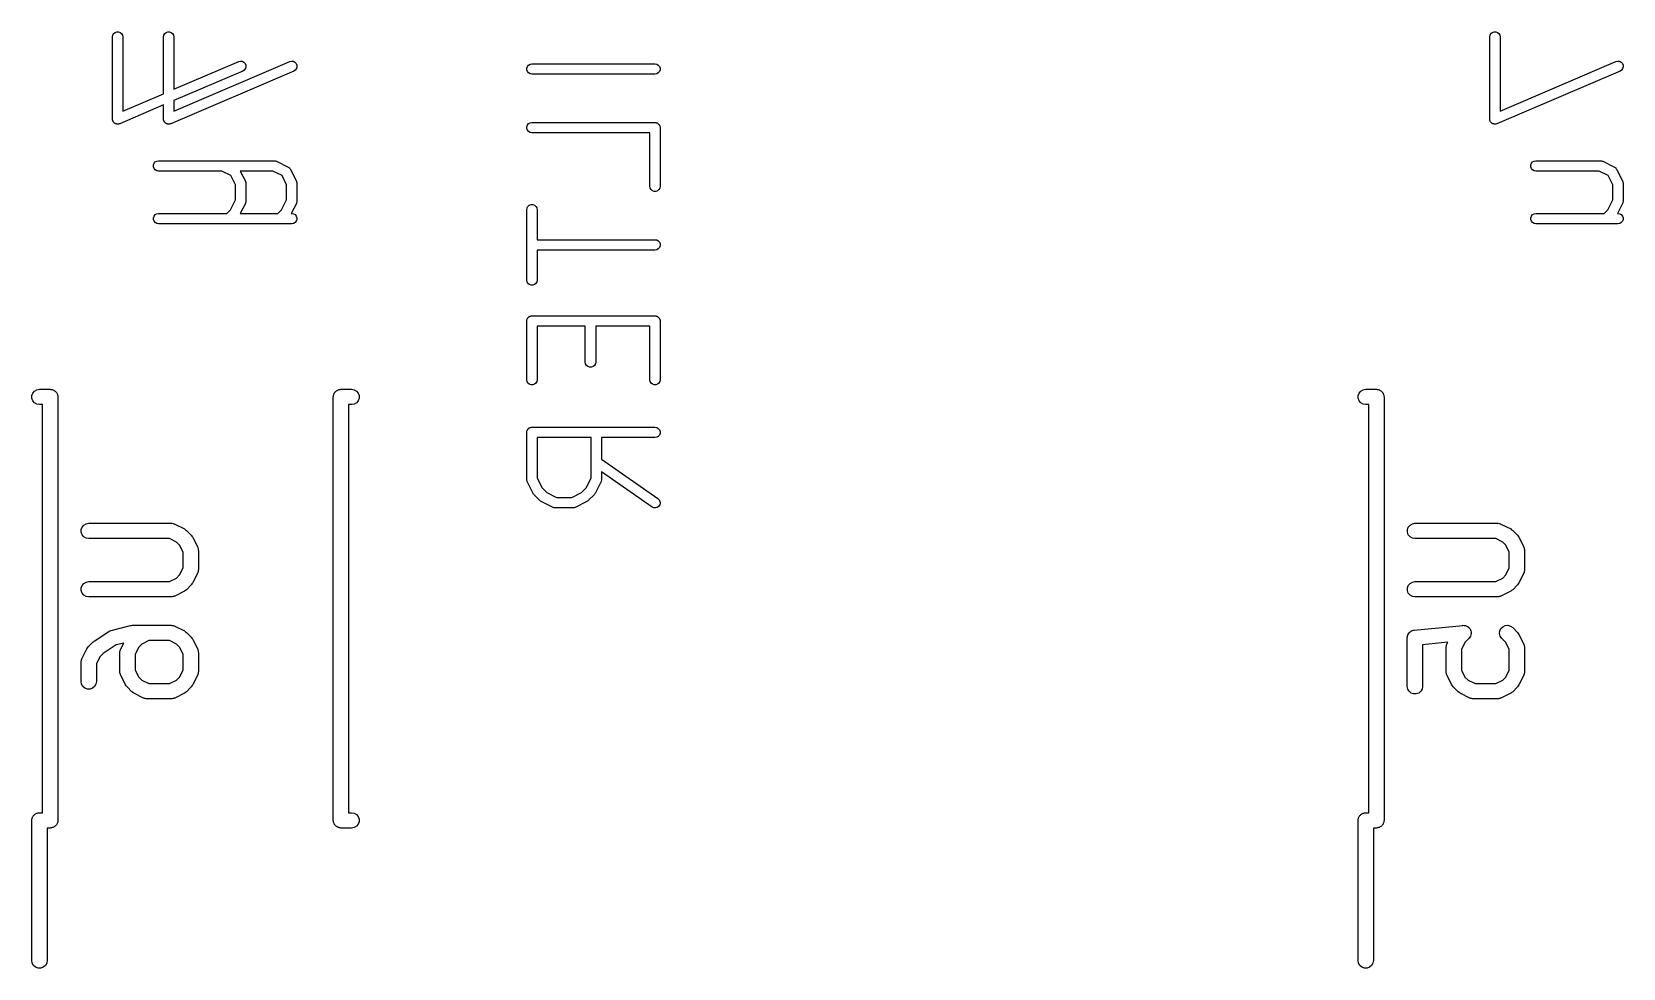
# Model space of a CAD drawing. Extents: x 1.5 to 72.3, y -91 to -17.2.
# Drawn here: x 55.4 to 70.99, y -57.52 to -48.35 of the extents above; entities that cross this region are included whole.
import ezdxf

# ---------------------------------------------------------------- set-up
doc = ezdxf.new("R2010")
doc.units = 0
doc.header["$MEASUREMENT"] = 0
doc.layers.add('BLACK', color=7, linetype='CONTINUOUS')

msp = doc.modelspace()

# ---------------------------------------------------------------- linework, layer by layer
at = {"layer": 'Black'}
for p, q in [((56.1971, -48.3633), (56.2106, -48.3519)), ((56.2106, -48.3519), (56.2272, -48.3459)), ((56.2272, -48.3459), (56.2449, -48.3459)), ((56.2449, -48.3459), (56.2614, -48.3519)), ((56.2614, -48.3519), (56.275, -48.3633)), ((56.6971, -48.3633), (56.7106, -48.3519)), ((56.7106, -48.3519), (56.7272, -48.3459)), ((56.7272, -48.3459), (56.7449, -48.3459)), ((56.7449, -48.3459), (56.7614, -48.3519)), ((56.7614, -48.3519), (56.775, -48.3633)), ((69.6971, -48.3633), (69.7106, -48.3519)), ((69.7106, -48.3519), (69.7272, -48.3459)), ((69.7272, -48.3459), (69.7449, -48.3459)), ((69.7449, -48.3459), (69.7614, -48.3519)), ((69.7614, -48.3519), (69.775, -48.3633)), ((56.1852, -48.3959), (56.1883, -48.3786)), ((56.1852, -49.2003), (56.1852, -48.3959)), ((56.1883, -48.3786), (56.1971, -48.3633)), ((56.275, -48.3633), (56.2838, -48.3786)), ((56.2838, -48.3786), (56.2868, -48.3959)), ((56.2868, -48.3959), (56.2868, -49.1232)), ((56.6852, -48.3959), (56.6883, -48.3786)), ((56.6852, -48.9525), (56.6852, -48.3959)), ((56.6883, -48.3786), (56.6971, -48.3633)), ((56.775, -48.3633), (56.7838, -48.3786)), ((56.7838, -48.3786), (56.7868, -48.3959)), ((56.7868, -48.3959), (56.7868, -48.9089)), ((69.6852, -48.3959), (69.6883, -48.3786)), ((69.6852, -49.2003), (69.6852, -48.3959)), ((69.6883, -48.3786), (69.6971, -48.3633)), ((69.775, -48.3633), (69.7838, -48.3786)), ((69.7838, -48.3786), (69.7868, -48.3959)), ((69.7868, -48.3959), (69.7868, -49.1232)), ((56.7868, -48.9089), (57.4225, -48.6365)), ((56.7868, -49.1232), (57.9225, -48.6365)), ((57.4225, -48.6365), (57.4397, -48.6325)), ((57.4397, -48.6325), (57.4572, -48.6346)), ((57.4572, -48.6346), (57.473, -48.6425)), ((57.473, -48.6425), (57.4851, -48.6554)), ((57.4851, -48.6554), (57.492, -48.6716)), ((57.9225, -48.6365), (57.9397, -48.6325)), ((57.9397, -48.6325), (57.9572, -48.6346)), ((57.9572, -48.6346), (57.973, -48.6425)), ((57.973, -48.6425), (57.9851, -48.6554)), ((57.9851, -48.6554), (57.992, -48.6716)), ((60.2641, -48.6716), (60.2793, -48.6628)), ((60.2793, -48.6628), (60.2967, -48.6597)), ((60.2967, -48.6597), (61.5032, -48.6597)), ((61.5032, -48.6597), (61.5206, -48.6628)), ((61.5206, -48.6628), (61.5359, -48.6716)), ((69.7868, -49.1232), (70.9225, -48.6365)), ((70.9225, -48.6365), (70.9397, -48.6325)), ((70.9397, -48.6325), (70.9572, -48.6346)), ((70.9572, -48.6346), (70.973, -48.6425)), ((70.973, -48.6425), (70.9851, -48.6554)), ((70.9851, -48.6554), (70.992, -48.6716)), ((57.9626, -48.7299), (56.7561, -49.247)), ((57.4626, -48.7299), (56.7868, -49.0195)), ((57.4773, -48.7202), (57.4626, -48.7299)), ((57.4879, -48.7061), (57.4773, -48.7202)), ((57.493, -48.6892), (57.4879, -48.7061)), ((57.492, -48.6716), (57.493, -48.6892)), ((57.9773, -48.7202), (57.9626, -48.7299)), ((57.9879, -48.7061), (57.9773, -48.7202)), ((57.993, -48.6892), (57.9879, -48.7061)), ((57.992, -48.6716), (57.993, -48.6892)), ((60.2467, -48.7017), (60.2527, -48.6851)), ((60.2467, -48.7193), (60.2467, -48.7017)), ((60.2527, -48.7359), (60.2467, -48.7193)), ((60.2527, -48.6851), (60.2641, -48.6716)), ((60.2641, -48.7494), (60.2527, -48.7359)), ((60.2793, -48.7582), (60.2641, -48.7494)), ((60.2967, -48.7613), (60.2793, -48.7582)), ((61.5032, -48.7613), (60.2967, -48.7613)), ((61.5206, -48.7582), (61.5032, -48.7613)), ((61.5359, -48.7494), (61.5206, -48.7582)), ((61.5359, -48.6716), (61.5472, -48.6851)), ((61.5472, -48.7359), (61.5359, -48.7494)), ((61.5472, -48.6851), (61.5532, -48.7017)), ((61.5532, -48.7193), (61.5472, -48.7359)), ((61.5532, -48.7017), (61.5532, -48.7193)), ((70.9626, -48.7299), (69.7561, -49.247)), ((70.9773, -48.7202), (70.9626, -48.7299)), ((70.9879, -48.7061), (70.9773, -48.7202)), ((70.993, -48.6892), (70.9879, -48.7061)), ((70.992, -48.6716), (70.993, -48.6892)), ((56.2868, -49.1232), (56.6852, -48.9525)), ((56.6852, -49.063), (56.2561, -49.247)), ((56.6852, -49.2003), (56.6852, -49.063)), ((56.7868, -49.0195), (56.7868, -49.1232)), ((56.1863, -49.206), (56.1852, -49.2003)), ((56.1866, -49.2119), (56.1863, -49.206)), ((56.1878, -49.2146), (56.1866, -49.2119)), ((56.1883, -49.2176), (56.1878, -49.2146)), ((56.1912, -49.2227), (56.1883, -49.2176)), ((56.1935, -49.2281), (56.1912, -49.2227)), ((56.1956, -49.2303), (56.1935, -49.2281)), ((56.1971, -49.2329), (56.1956, -49.2303)), ((56.2016, -49.2367), (56.1971, -49.2329)), ((56.2056, -49.2409), (56.2016, -49.2367)), ((56.2083, -49.2423), (56.2056, -49.2409)), ((56.2106, -49.2443), (56.2083, -49.2423)), ((56.2161, -49.2463), (56.2106, -49.2443)), ((56.2214, -49.2489), (56.2161, -49.2463)), ((56.2244, -49.2493), (56.2214, -49.2489)), ((56.2272, -49.2503), (56.2244, -49.2493)), ((56.2331, -49.2503), (56.2272, -49.2503)), ((56.2389, -49.251), (56.2331, -49.2503)), ((56.2418, -49.2503), (56.2389, -49.251)), ((56.2449, -49.2503), (56.2418, -49.2503)), ((56.2504, -49.2483), (56.2449, -49.2503)), ((56.2561, -49.247), (56.2504, -49.2483)), ((56.6863, -49.206), (56.6852, -49.2003)), ((56.6866, -49.2119), (56.6863, -49.206)), ((56.6878, -49.2146), (56.6866, -49.2119)), ((56.6883, -49.2176), (56.6878, -49.2146)), ((56.6912, -49.2227), (56.6883, -49.2176)), ((56.6935, -49.2281), (56.6912, -49.2227)), ((56.6956, -49.2303), (56.6935, -49.2281)), ((56.6971, -49.2329), (56.6956, -49.2303)), ((56.7016, -49.2367), (56.6971, -49.2329)), ((56.7056, -49.2409), (56.7016, -49.2367)), ((56.7083, -49.2423), (56.7056, -49.2409)), ((56.7106, -49.2443), (56.7083, -49.2423)), ((56.7161, -49.2463), (56.7106, -49.2443)), ((56.7214, -49.2489), (56.7161, -49.2463)), ((56.7244, -49.2493), (56.7214, -49.2489)), ((56.7272, -49.2503), (56.7244, -49.2493)), ((56.7331, -49.2503), (56.7272, -49.2503)), ((56.7389, -49.251), (56.7331, -49.2503)), ((56.7418, -49.2503), (56.7389, -49.251)), ((56.7449, -49.2503), (56.7418, -49.2503)), ((56.7504, -49.2483), (56.7449, -49.2503)), ((56.7561, -49.247), (56.7504, -49.2483)), ((60.2467, -49.2762), (60.2527, -49.2596)), ((60.2467, -49.2938), (60.2467, -49.2762)), ((60.2527, -49.2596), (60.2641, -49.2461)), ((60.2641, -49.2461), (60.2793, -49.2373)), ((60.2793, -49.2373), (60.2967, -49.2342)), ((60.2967, -49.2342), (61.5032, -49.2342)), ((61.5032, -49.2342), (61.5076, -49.235)), ((61.5076, -49.235), (61.512, -49.235)), ((61.512, -49.235), (61.5162, -49.2365)), ((61.5162, -49.2365), (61.5206, -49.2373)), ((61.5206, -49.2373), (61.5244, -49.2395)), ((61.5244, -49.2395), (61.5286, -49.241)), ((61.5286, -49.241), (61.532, -49.2439)), ((61.532, -49.2439), (61.5359, -49.2461)), ((61.5359, -49.2461), (61.5387, -49.2495)), ((61.5387, -49.2495), (61.5421, -49.2524)), ((61.5421, -49.2524), (61.5443, -49.2562)), ((61.5443, -49.2562), (61.5472, -49.2596)), ((61.5472, -49.2596), (61.5487, -49.2638)), ((61.5487, -49.2638), (61.5509, -49.2676)), ((61.5509, -49.2676), (61.5517, -49.272)), ((61.5517, -49.272), (61.5532, -49.2762)), ((61.5532, -49.2762), (61.5532, -49.2806)), ((61.5532, -49.2806), (61.554, -49.285)), ((61.554, -49.285), (61.554, -49.8595)), ((69.6863, -49.206), (69.6852, -49.2003)), ((69.6866, -49.2119), (69.6863, -49.206)), ((69.6878, -49.2146), (69.6866, -49.2119)), ((69.6883, -49.2176), (69.6878, -49.2146)), ((69.6912, -49.2227), (69.6883, -49.2176)), ((69.6935, -49.2281), (69.6912, -49.2227)), ((69.6956, -49.2303), (69.6935, -49.2281)), ((69.6971, -49.2329), (69.6956, -49.2303)), ((69.7016, -49.2367), (69.6971, -49.2329)), ((69.7056, -49.2409), (69.7016, -49.2367)), ((69.7083, -49.2423), (69.7056, -49.2409)), ((69.7106, -49.2443), (69.7083, -49.2423)), ((69.7161, -49.2463), (69.7106, -49.2443)), ((69.7214, -49.2489), (69.7161, -49.2463)), ((69.7244, -49.2493), (69.7214, -49.2489)), ((69.7272, -49.2503), (69.7244, -49.2493)), ((69.7331, -49.2503), (69.7272, -49.2503)), ((69.7389, -49.251), (69.7331, -49.2503)), ((69.7418, -49.2503), (69.7389, -49.251)), ((69.7449, -49.2503), (69.7418, -49.2503)), ((69.7504, -49.2483), (69.7449, -49.2503)), ((69.7561, -49.247), (69.7504, -49.2483)), ((60.2527, -49.3104), (60.2467, -49.2938)), ((60.2641, -49.3239), (60.2527, -49.3104)), ((60.2793, -49.3328), (60.2641, -49.3239)), ((60.2967, -49.3358), (60.2793, -49.3328)), ((61.4524, -49.3358), (60.2967, -49.3358)), ((61.4524, -49.8595), (61.4524, -49.3358)), ((56.5882, -49.6511), (56.5942, -49.6345)), ((56.5882, -49.6687), (56.5882, -49.6511)), ((56.5942, -49.6853), (56.5882, -49.6687)), ((56.5942, -49.6345), (56.6056, -49.621)), ((56.6056, -49.6988), (56.5942, -49.6853)), ((56.6056, -49.621), (56.6208, -49.6121)), ((56.6208, -49.7076), (56.6056, -49.6988)), ((56.6208, -49.6121), (56.6382, -49.6091)), ((56.6382, -49.7107), (56.6208, -49.7076)), ((56.6382, -49.6091), (57.2702, -49.6091)), ((57.1382, -49.7107), (56.6382, -49.7107)), ((57.2582, -49.7107), (57.1382, -49.7107)), ((57.3472, -49.7552), (57.2582, -49.7107)), ((57.2702, -49.6091), (57.7702, -49.6091)), ((57.3917, -49.8442), (57.3472, -49.7552)), ((57.7582, -49.7107), (57.4386, -49.7107)), ((57.4386, -49.7107), (57.488, -49.8095)), ((57.8472, -49.7552), (57.7582, -49.7107)), ((57.7702, -49.6091), (57.7731, -49.6096)), ((57.7731, -49.6096), (57.776, -49.6094)), ((57.776, -49.6094), (57.7817, -49.6111)), ((57.7817, -49.6111), (57.7876, -49.6121)), ((57.7876, -49.6121), (57.7901, -49.6136)), ((57.7901, -49.6136), (57.7929, -49.6144)), ((57.7929, -49.6144), (57.9078, -49.6719)), ((57.8917, -49.8442), (57.8472, -49.7552)), ((57.9078, -49.6719), (57.9138, -49.6763)), ((57.9138, -49.6763), (57.92, -49.6804)), ((57.92, -49.6804), (57.9209, -49.6816)), ((57.9209, -49.6816), (57.922, -49.6824)), ((57.922, -49.6824), (57.9261, -49.6886)), ((57.9261, -49.6886), (57.9305, -49.6946)), ((57.9305, -49.6946), (57.988, -49.8095)), ((70.0882, -49.6511), (70.0942, -49.6345)), ((70.0882, -49.6687), (70.0882, -49.6511)), ((70.0942, -49.6853), (70.0882, -49.6687)), ((70.0942, -49.6345), (70.1056, -49.621)), ((70.1056, -49.6988), (70.0942, -49.6853)), ((70.1056, -49.621), (70.1208, -49.6121)), ((70.1208, -49.7076), (70.1056, -49.6988)), ((70.1208, -49.6121), (70.1382, -49.6091)), ((70.1382, -49.7107), (70.1208, -49.7076)), ((70.1382, -49.6091), (70.7702, -49.6091)), ((70.7582, -49.7107), (70.1382, -49.7107)), ((70.8472, -49.7552), (70.7582, -49.7107)), ((70.7702, -49.6091), (70.7731, -49.6096)), ((70.7731, -49.6096), (70.776, -49.6094)), ((70.776, -49.6094), (70.7817, -49.6111)), ((70.7817, -49.6111), (70.7876, -49.6121)), ((70.7876, -49.6121), (70.7901, -49.6136)), ((70.7901, -49.6136), (70.7929, -49.6144)), ((70.7929, -49.6144), (70.9078, -49.6719)), ((70.8917, -49.8442), (70.8472, -49.7552)), ((70.9078, -49.6719), (70.9138, -49.6763)), ((70.9138, -49.6763), (70.92, -49.6804)), ((70.92, -49.6804), (70.9209, -49.6816)), ((70.9209, -49.6816), (70.922, -49.6824)), ((70.922, -49.6824), (70.9261, -49.6886)), ((70.9261, -49.6886), (70.9305, -49.6946)), ((70.9305, -49.6946), (70.988, -49.8095)), ((57.3917, -49.9926), (57.3917, -49.8442)), ((57.488, -49.8095), (57.4888, -49.8123)), ((57.4888, -49.8123), (57.4903, -49.8149)), ((57.4903, -49.8149), (57.4913, -49.8207)), ((57.4913, -49.8207), (57.493, -49.8264)), ((57.493, -49.8264), (57.4928, -49.8294)), ((57.4928, -49.8294), (57.4933, -49.8322)), ((57.4933, -49.8322), (57.4933, -50.0046)), ((57.8917, -49.9926), (57.8917, -49.8442)), ((57.988, -49.8095), (57.9888, -49.8123)), ((57.9888, -49.8123), (57.9903, -49.8149)), ((57.9903, -49.8149), (57.9913, -49.8207)), ((57.9913, -49.8207), (57.993, -49.8264)), ((57.993, -49.8264), (57.9928, -49.8294)), ((57.9928, -49.8294), (57.9933, -49.8322)), ((57.9933, -49.8322), (57.9933, -50.0046)), ((61.4555, -49.8769), (61.4524, -49.8595)), ((61.4643, -49.8922), (61.4555, -49.8769)), ((61.4778, -49.9035), (61.4643, -49.8922)), ((61.4944, -49.9096), (61.4778, -49.9035)), ((61.512, -49.9096), (61.4944, -49.9096)), ((61.5286, -49.9035), (61.512, -49.9096)), ((61.5421, -49.8922), (61.5286, -49.9035)), ((61.5509, -49.8769), (61.5421, -49.8922)), ((61.554, -49.8595), (61.5509, -49.8769)), ((70.8917, -49.9926), (70.8917, -49.8442)), ((70.988, -49.8095), (70.9888, -49.8123)), ((70.9888, -49.8123), (70.9903, -49.8149)), ((70.9903, -49.8149), (70.9913, -49.8207)), ((70.9913, -49.8207), (70.993, -49.8264)), ((70.993, -49.8264), (70.9928, -49.8294)), ((70.9928, -49.8294), (70.9933, -49.8322)), ((70.9933, -49.8322), (70.9933, -50.0046)), ((57.3433, -50.0894), (57.3917, -49.9926)), ((57.488, -50.0273), (57.4386, -50.1262)), ((57.4888, -50.0245), (57.488, -50.0273)), ((57.4903, -50.022), (57.4888, -50.0245)), ((57.4913, -50.0161), (57.4903, -50.022)), ((57.493, -50.0104), (57.4913, -50.0161)), ((57.4933, -50.0046), (57.4928, -50.0075)), ((57.4928, -50.0075), (57.493, -50.0104)), ((57.8433, -50.0894), (57.8917, -49.9926)), ((57.988, -50.0273), (57.9386, -50.1262)), ((57.9888, -50.0245), (57.988, -50.0273)), ((57.9903, -50.022), (57.9888, -50.0245)), ((57.9913, -50.0161), (57.9903, -50.022)), ((57.993, -50.0104), (57.9913, -50.0161)), ((57.9933, -50.0046), (57.9928, -50.0075)), ((57.9928, -50.0075), (57.993, -50.0104)), ((60.249, -50.072), (60.2578, -50.0567)), ((60.2578, -50.0567), (60.2713, -50.0454)), ((60.2713, -50.0454), (60.2879, -50.0393)), ((60.2879, -50.0393), (60.3055, -50.0393)), ((60.3055, -50.0393), (60.3221, -50.0454)), ((60.3221, -50.0454), (60.3356, -50.0567)), ((60.3356, -50.0567), (60.3444, -50.072)), ((70.8433, -50.0894), (70.8917, -49.9926)), ((70.988, -50.0273), (70.9386, -50.1262)), ((70.9888, -50.0245), (70.988, -50.0273)), ((70.9903, -50.022), (70.9888, -50.0245)), ((70.9913, -50.0161), (70.9903, -50.022)), ((70.993, -50.0104), (70.9913, -50.0161)), ((70.9933, -50.0046), (70.9928, -50.0075)), ((70.9928, -50.0075), (70.993, -50.0104)), ((56.5882, -50.1681), (56.5942, -50.1516)), ((56.5882, -50.1858), (56.5882, -50.1681)), ((56.5942, -50.2024), (56.5882, -50.1858)), ((56.5942, -50.1516), (56.6056, -50.138)), ((56.6056, -50.2159), (56.5942, -50.2024)), ((56.6056, -50.138), (56.6208, -50.1292)), ((56.6208, -50.2247), (56.6056, -50.2159)), ((56.6208, -50.1292), (56.6382, -50.1262)), ((56.6382, -50.2278), (56.6208, -50.2247)), ((56.6382, -50.1262), (57.3066, -50.1262)), ((57.3066, -50.1262), (57.3433, -50.0894)), ((57.4386, -50.1262), (57.4425, -50.1262)), ((57.4425, -50.1262), (57.8066, -50.1262)), ((57.8066, -50.1262), (57.8433, -50.0894)), ((57.9386, -50.1262), (57.9425, -50.1262)), ((57.9425, -50.1262), (57.9599, -50.1292)), ((57.9599, -50.2247), (57.9425, -50.2278)), ((57.9599, -50.1292), (57.9752, -50.138)), ((57.9752, -50.2159), (57.9599, -50.2247)), ((57.9752, -50.138), (57.9865, -50.1516)), ((57.9865, -50.2024), (57.9752, -50.2159)), ((57.9865, -50.1516), (57.9926, -50.1681)), ((57.9926, -50.1858), (57.9865, -50.2024)), ((57.9926, -50.1681), (57.9926, -50.1858)), ((60.2459, -50.0893), (60.249, -50.072)), ((60.2459, -50.7788), (60.2459, -50.0893)), ((60.3444, -50.072), (60.3475, -50.0893)), ((60.3475, -50.0893), (60.3475, -50.3833)), ((70.0882, -50.1681), (70.0942, -50.1516)), ((70.0882, -50.1858), (70.0882, -50.1681)), ((70.0942, -50.2024), (70.0882, -50.1858)), ((70.0942, -50.1516), (70.1056, -50.138)), ((70.1056, -50.2159), (70.0942, -50.2024)), ((70.1056, -50.138), (70.1208, -50.1292)), ((70.1208, -50.2247), (70.1056, -50.2159)), ((70.1208, -50.1292), (70.1382, -50.1262)), ((70.1382, -50.2278), (70.1208, -50.2247)), ((70.1382, -50.1262), (70.8066, -50.1262)), ((70.8066, -50.1262), (70.8433, -50.0894)), ((70.9386, -50.1262), (70.9425, -50.1262)), ((70.9425, -50.1262), (70.9599, -50.1292)), ((70.9599, -50.2247), (70.9425, -50.2278)), ((70.9599, -50.1292), (70.9752, -50.138)), ((70.9752, -50.2159), (70.9599, -50.2247)), ((70.9752, -50.138), (70.9865, -50.1516)), ((70.9865, -50.2024), (70.9752, -50.2159)), ((70.9865, -50.1516), (70.9926, -50.1681)), ((70.9926, -50.1858), (70.9865, -50.2024)), ((70.9926, -50.1681), (70.9926, -50.1858)), ((57.1382, -50.2278), (56.6382, -50.2278)), ((57.9425, -50.2278), (57.1382, -50.2278)), ((70.9425, -50.2278), (70.1382, -50.2278)), ((60.3475, -50.3833), (61.5032, -50.3833)), ((61.5032, -50.4849), (60.3475, -50.4849)), ((60.3475, -50.4849), (60.3475, -50.7788)), ((61.5032, -50.3833), (61.5206, -50.3863)), ((61.5206, -50.4818), (61.5032, -50.4849)), ((61.5206, -50.3863), (61.5359, -50.3951)), ((61.5359, -50.473), (61.5206, -50.4818)), ((61.5359, -50.3951), (61.5472, -50.4087)), ((61.5472, -50.4595), (61.5359, -50.473)), ((61.5472, -50.4087), (61.5532, -50.4252)), ((61.5532, -50.4429), (61.5472, -50.4595)), ((61.5532, -50.4252), (61.5532, -50.4429)), ((60.249, -50.7962), (60.2459, -50.7788)), ((60.2578, -50.8114), (60.249, -50.7962)), ((60.2713, -50.8228), (60.2578, -50.8114)), ((60.2879, -50.8288), (60.2713, -50.8228)), ((60.3055, -50.8288), (60.2879, -50.8288)), ((60.3221, -50.8228), (60.3055, -50.8288)), ((60.3356, -50.8114), (60.3221, -50.8228)), ((60.3444, -50.7962), (60.3356, -50.8114)), ((60.3475, -50.7788), (60.3444, -50.7962)), ((60.249, -51.1636), (60.2512, -51.1597)), ((60.2512, -51.1597), (60.2527, -51.1555)), ((60.2527, -51.1555), (60.2556, -51.1521)), ((60.2556, -51.1521), (60.2578, -51.1483)), ((60.2578, -51.1483), (60.2612, -51.1454)), ((60.2612, -51.1454), (60.2641, -51.142)), ((60.2641, -51.142), (60.2679, -51.1398)), ((60.2679, -51.1398), (60.2713, -51.1369)), ((60.2713, -51.1369), (60.2755, -51.1354)), ((60.2755, -51.1354), (60.2793, -51.1332)), ((60.2793, -51.1332), (60.2837, -51.1324)), ((60.2837, -51.1324), (60.2879, -51.1309)), ((60.2879, -51.1309), (60.2923, -51.1309)), ((60.2923, -51.1309), (60.2967, -51.1301)), ((60.2967, -51.1301), (61.5032, -51.1301)), ((61.5032, -51.1301), (61.5076, -51.1309)), ((61.5076, -51.1309), (61.512, -51.1309)), ((61.512, -51.1309), (61.5162, -51.1324)), ((61.5162, -51.1324), (61.5206, -51.1332)), ((61.5206, -51.1332), (61.5244, -51.1354)), ((61.5244, -51.1354), (61.5286, -51.1369)), ((61.5286, -51.1369), (61.532, -51.1398)), ((61.532, -51.1398), (61.5359, -51.142)), ((61.5359, -51.142), (61.5387, -51.1454)), ((61.5387, -51.1454), (61.5421, -51.1483)), ((61.5421, -51.1483), (61.5443, -51.1521)), ((61.5443, -51.1521), (61.5472, -51.1555)), ((61.5472, -51.1555), (61.5487, -51.1597)), ((61.5487, -51.1597), (61.5509, -51.1636)), ((60.2459, -51.1809), (60.2467, -51.1766)), ((60.2459, -51.7555), (60.2459, -51.1809)), ((60.2467, -51.1721), (60.2482, -51.1679)), ((60.2467, -51.1766), (60.2467, -51.1721)), ((60.2482, -51.1679), (60.249, -51.1636)), ((60.8204, -51.2317), (60.3475, -51.2317)), ((60.3475, -51.2317), (60.3475, -51.7555)), ((60.8204, -51.5831), (60.8204, -51.2317)), ((61.4524, -51.2317), (60.922, -51.2317)), ((60.922, -51.2317), (60.922, -51.5831)), ((61.4524, -51.7555), (61.4524, -51.2317)), ((61.5509, -51.1636), (61.5517, -51.1679)), ((61.5517, -51.1679), (61.5532, -51.1721)), ((61.5532, -51.1721), (61.5532, -51.1766)), ((61.5532, -51.1766), (61.554, -51.1809)), ((61.554, -51.1809), (61.554, -51.7555)), ((60.8235, -51.6005), (60.8204, -51.5831)), ((60.8323, -51.6158), (60.8235, -51.6005)), ((60.8458, -51.6271), (60.8323, -51.6158)), ((60.8624, -51.6331), (60.8458, -51.6271)), ((60.8966, -51.6271), (60.8801, -51.6331)), ((60.9101, -51.6158), (60.8966, -51.6271)), ((60.919, -51.6005), (60.9101, -51.6158)), ((60.922, -51.5831), (60.919, -51.6005)), ((60.249, -51.7728), (60.2459, -51.7555)), ((60.2578, -51.7881), (60.249, -51.7728)), ((60.3444, -51.7728), (60.3356, -51.7881)), ((60.3475, -51.7555), (60.3444, -51.7728)), ((60.8801, -51.6331), (60.8624, -51.6331)), ((61.4555, -51.7728), (61.4524, -51.7555)), ((61.4643, -51.7881), (61.4555, -51.7728)), ((61.5509, -51.7728), (61.5421, -51.7881)), ((61.554, -51.7555), (61.5509, -51.7728)), ((55.3961, -51.912), (55.405, -51.8875)), ((55.3961, -51.938), (55.3961, -51.912)), ((55.405, -51.9625), (55.3961, -51.938)), ((55.405, -51.8875), (55.4218, -51.8675)), ((55.4218, -51.8675), (55.4443, -51.8545)), ((55.4443, -51.8545), (55.47, -51.85)), ((55.47, -51.85), (55.575, -51.85)), ((55.575, -51.85), (55.5815, -51.8511)), ((55.5815, -51.8511), (55.588, -51.8511)), ((55.588, -51.8511), (55.5942, -51.8534)), ((55.5942, -51.8534), (55.6007, -51.8545)), ((55.6007, -51.8545), (55.6063, -51.8578)), ((55.6063, -51.8578), (55.6125, -51.86)), ((55.6125, -51.86), (55.6175, -51.8643)), ((55.6175, -51.8643), (55.6232, -51.8675)), ((55.6232, -51.8675), (55.6274, -51.8726)), ((55.6274, -51.8726), (55.6325, -51.8768)), ((55.6325, -51.8768), (55.6357, -51.8825)), ((55.6357, -51.8825), (55.64, -51.8875)), ((55.64, -51.8875), (55.6422, -51.8937)), ((55.6422, -51.8937), (55.6455, -51.8993)), ((55.6455, -51.8993), (55.6466, -51.9058)), ((55.6466, -51.9058), (55.6489, -51.912)), ((55.6489, -51.912), (55.6489, -51.9185)), ((55.6489, -51.9185), (55.65, -51.925)), ((55.65, -51.925), (55.65, -56.075)), ((58.35, -51.925), (58.3511, -51.9185)), ((58.35, -56.075), (58.35, -51.925)), ((58.3511, -51.912), (58.3534, -51.9058)), ((58.3511, -51.9185), (58.3511, -51.912)), ((58.3534, -51.9058), (58.3545, -51.8993)), ((58.3545, -51.8993), (58.3578, -51.8937)), ((58.3578, -51.8937), (58.36, -51.8875)), ((58.36, -51.8875), (58.3643, -51.8825)), ((58.3643, -51.8825), (58.3675, -51.8768)), ((58.3675, -51.8768), (58.3726, -51.8726)), ((58.3726, -51.8726), (58.3768, -51.8675)), ((58.3768, -51.8675), (58.3825, -51.8643)), ((58.3825, -51.8643), (58.3875, -51.86)), ((58.3875, -51.86), (58.3937, -51.8578)), ((58.3937, -51.8578), (58.3993, -51.8545)), ((58.3993, -51.8545), (58.4058, -51.8534)), ((58.4058, -51.8534), (58.412, -51.8511)), ((58.412, -51.8511), (58.4185, -51.8511)), ((58.4185, -51.8511), (58.425, -51.85)), ((58.425, -51.85), (58.53, -51.85)), ((58.53, -51.85), (58.5557, -51.8545)), ((58.5557, -51.8545), (58.5782, -51.8675)), ((58.5782, -51.8675), (58.595, -51.8875)), ((58.595, -51.8875), (58.6039, -51.912)), ((58.6039, -51.938), (58.595, -51.9625)), ((58.6039, -51.912), (58.6039, -51.938)), ((60.2713, -51.7995), (60.2578, -51.7881)), ((60.2879, -51.8055), (60.2713, -51.7995)), ((60.3055, -51.8055), (60.2879, -51.8055)), ((60.3221, -51.7995), (60.3055, -51.8055)), ((60.3356, -51.7881), (60.3221, -51.7995)), ((61.4778, -51.7995), (61.4643, -51.7881)), ((61.4944, -51.8055), (61.4778, -51.7995)), ((61.512, -51.8055), (61.4944, -51.8055)), ((61.5286, -51.7995), (61.512, -51.8055)), ((61.5421, -51.7881), (61.5286, -51.7995)), ((68.3961, -51.912), (68.405, -51.8875)), ((68.3961, -51.938), (68.3961, -51.912)), ((68.405, -51.9625), (68.3961, -51.938)), ((68.405, -51.8875), (68.4218, -51.8675)), ((68.4218, -51.8675), (68.4443, -51.8545)), ((68.4443, -51.8545), (68.47, -51.85)), ((68.47, -51.85), (68.575, -51.85)), ((68.575, -51.85), (68.5815, -51.8511)), ((68.5815, -51.8511), (68.588, -51.8511)), ((68.588, -51.8511), (68.5942, -51.8534)), ((68.5942, -51.8534), (68.6007, -51.8545)), ((68.6007, -51.8545), (68.6063, -51.8578)), ((68.6063, -51.8578), (68.6125, -51.86)), ((68.6125, -51.86), (68.6175, -51.8643)), ((68.6175, -51.8643), (68.6232, -51.8675)), ((68.6232, -51.8675), (68.6274, -51.8726)), ((68.6274, -51.8726), (68.6325, -51.8768)), ((68.6325, -51.8768), (68.6357, -51.8825)), ((68.6357, -51.8825), (68.64, -51.8875)), ((68.64, -51.8875), (68.6422, -51.8937)), ((68.6422, -51.8937), (68.6455, -51.8993)), ((68.6455, -51.8993), (68.6466, -51.9058)), ((68.6466, -51.9058), (68.6489, -51.912)), ((68.6489, -51.912), (68.6489, -51.9185)), ((68.6489, -51.9185), (68.65, -51.925)), ((68.65, -51.925), (68.65, -56.075)), ((55.4218, -51.9825), (55.405, -51.9625)), ((55.4443, -51.9955), (55.4218, -51.9825)), ((55.47, -52), (55.4443, -51.9955)), ((55.5, -52), (55.47, -52)), ((55.5, -56), (55.5, -52)), ((58.53, -52), (58.5, -52)), ((58.5, -52), (58.5, -56)), ((58.5557, -51.9955), (58.53, -52)), ((58.5782, -51.9825), (58.5557, -51.9955)), ((58.595, -51.9625), (58.5782, -51.9825)), ((68.4218, -51.9825), (68.405, -51.9625)), ((68.4443, -51.9955), (68.4218, -51.9825)), ((68.47, -52), (68.4443, -51.9955)), ((68.5, -52), (68.47, -52)), ((68.5, -56), (68.5, -52)), ((60.249, -52.2552), (60.2512, -52.2513)), ((60.2512, -52.2513), (60.2527, -52.2471)), ((60.2527, -52.2471), (60.2556, -52.2437)), ((60.2556, -52.2437), (60.2578, -52.2399)), ((60.2578, -52.2399), (60.2612, -52.237)), ((60.2612, -52.237), (60.2641, -52.2336)), ((60.2641, -52.2336), (60.2679, -52.2314)), ((60.2679, -52.2314), (60.2713, -52.2285)), ((60.2713, -52.2285), (60.2755, -52.227)), ((60.2755, -52.227), (60.2793, -52.2248)), ((60.2793, -52.2248), (60.2837, -52.224)), ((60.2837, -52.224), (60.2879, -52.2225)), ((60.2879, -52.2225), (60.2923, -52.2225)), ((60.2923, -52.2225), (60.2967, -52.2217)), ((60.2967, -52.2217), (61.5032, -52.2217)), ((61.5032, -52.2217), (61.5206, -52.2248)), ((61.5206, -52.2248), (61.5359, -52.2336)), ((61.5359, -52.2336), (61.5472, -52.2471)), ((61.5472, -52.2471), (61.5532, -52.2637)), ((60.2459, -52.2725), (60.2467, -52.2682)), ((60.2459, -52.7322), (60.2459, -52.2725)), ((60.2467, -52.2637), (60.2482, -52.2595)), ((60.2467, -52.2682), (60.2467, -52.2637)), ((60.2482, -52.2595), (60.249, -52.2552)), ((60.3475, -52.3233), (60.3475, -52.7202)), ((60.8779, -52.3233), (60.3475, -52.3233)), ((60.8779, -52.7202), (60.8779, -52.3233)), ((61.5032, -52.3233), (60.9795, -52.3233)), ((60.9795, -52.3233), (60.9795, -52.5334)), ((61.5206, -52.3203), (61.5032, -52.3233)), ((61.5359, -52.3115), (61.5206, -52.3203)), ((61.5472, -52.2979), (61.5359, -52.3115)), ((61.5532, -52.2814), (61.5472, -52.2979)), ((61.5532, -52.2637), (61.5532, -52.2814)), ((60.9795, -52.5334), (61.5323, -52.9203)), ((60.3475, -52.7202), (60.3959, -52.817)), ((60.8295, -52.817), (60.8779, -52.7202)), ((61.4741, -53.0036), (60.9795, -52.6574)), ((60.9795, -52.6574), (60.9795, -52.7322)), ((60.2464, -52.735), (60.2459, -52.7322)), ((60.2462, -52.738), (60.2464, -52.735)), ((60.2479, -52.7437), (60.2462, -52.738)), ((60.249, -52.7495), (60.2479, -52.7437)), ((60.2504, -52.7521), (60.249, -52.7495)), ((60.2513, -52.7549), (60.2504, -52.7521)), ((60.3087, -52.8698), (60.2513, -52.7549)), ((60.3136, -52.8763), (60.3087, -52.8698)), ((60.3182, -52.883), (60.3136, -52.8763)), ((60.3959, -52.817), (60.4417, -52.8628)), ((60.4417, -52.8628), (60.5385, -52.9112)), ((60.6869, -52.9112), (60.7837, -52.8628)), ((60.7837, -52.8628), (60.8295, -52.817)), ((60.9118, -52.8763), (60.9072, -52.883)), ((60.9167, -52.8698), (60.9118, -52.8763)), ((60.9741, -52.7549), (60.9167, -52.8698)), ((60.975, -52.7521), (60.9741, -52.7549)), ((60.9764, -52.7495), (60.975, -52.7521)), ((60.9775, -52.7437), (60.9764, -52.7495)), ((60.9792, -52.738), (60.9775, -52.7437)), ((60.9795, -52.7322), (60.979, -52.735)), ((60.979, -52.735), (60.9792, -52.738)), ((60.3757, -52.9404), (60.3182, -52.883)), ((60.3824, -52.9451), (60.3757, -52.9404)), ((60.3889, -52.95), (60.3824, -52.9451)), ((60.5038, -53.0074), (60.3889, -52.95)), ((60.5066, -53.0082), (60.5038, -53.0074)), ((60.5091, -53.0097), (60.5066, -53.0082)), ((60.515, -53.0107), (60.5091, -53.0097)), ((60.5207, -53.0124), (60.515, -53.0107)), ((60.5236, -53.0123), (60.5207, -53.0124)), ((60.5265, -53.0128), (60.5236, -53.0123)), ((60.6989, -53.0128), (60.5265, -53.0128)), ((60.5385, -52.9112), (60.6869, -52.9112)), ((60.7018, -53.0123), (60.6989, -53.0128)), ((60.7047, -53.0124), (60.7018, -53.0123)), ((60.7104, -53.0107), (60.7047, -53.0124)), ((60.7162, -53.0097), (60.7104, -53.0107)), ((60.7188, -53.0082), (60.7162, -53.0097)), ((60.7216, -53.0074), (60.7188, -53.0082)), ((60.8365, -52.95), (60.7216, -53.0074)), ((60.843, -52.9451), (60.8365, -52.95)), ((60.8497, -52.9404), (60.843, -52.9451)), ((60.9072, -52.883), (60.8497, -52.9404)), ((61.4901, -53.011), (61.4741, -53.0036)), ((61.5076, -53.0126), (61.4901, -53.011)), ((61.5247, -53.008), (61.5076, -53.0126)), ((61.5391, -52.9979), (61.5247, -53.008)), ((61.5323, -52.9203), (61.5448, -52.9328)), ((61.5493, -52.9834), (61.5391, -52.9979)), ((61.5448, -52.9328), (61.5523, -52.9488)), ((61.5538, -52.9664), (61.5493, -52.9834)), ((61.5523, -52.9488), (61.5538, -52.9664)), ((55.8874, -53.2006), (55.9042, -53.1806)), ((55.9042, -53.1806), (55.9267, -53.1676)), ((55.9267, -53.1676), (55.9524, -53.1631)), ((55.9524, -53.1631), (56.7619, -53.1631)), ((56.7619, -53.1631), (56.7662, -53.1638)), ((56.7662, -53.1638), (56.7705, -53.1636)), ((56.7705, -53.1636), (56.7789, -53.1661)), ((56.7789, -53.1661), (56.7876, -53.1676)), ((56.7876, -53.1676), (56.7913, -53.1698)), ((56.7913, -53.1698), (56.7954, -53.171)), ((56.7954, -53.171), (56.8907, -53.2186)), ((68.8874, -53.2006), (68.9042, -53.1806)), ((68.9042, -53.1806), (68.9267, -53.1676)), ((68.9267, -53.1676), (68.9524, -53.1631)), ((68.9524, -53.1631), (69.7619, -53.1631)), ((69.7619, -53.1631), (69.7662, -53.1638)), ((69.7662, -53.1638), (69.7705, -53.1636)), ((69.7705, -53.1636), (69.7789, -53.1661)), ((69.7789, -53.1661), (69.7876, -53.1676)), ((69.7876, -53.1676), (69.7913, -53.1698)), ((69.7913, -53.1698), (69.7954, -53.171)), ((69.7954, -53.171), (69.8907, -53.2186)), ((55.8785, -53.2251), (55.8874, -53.2006)), ((55.8785, -53.2511), (55.8785, -53.2251)), ((55.8874, -53.2756), (55.8785, -53.2511)), ((55.9042, -53.2955), (55.8874, -53.2756)), ((55.9267, -53.3086), (55.9042, -53.2955)), ((55.9524, -53.3131), (55.9267, -53.3086)), ((56.7442, -53.3131), (55.9524, -53.3131)), ((56.8127, -53.3474), (56.7442, -53.3131)), ((56.8907, -53.2186), (56.9003, -53.2258)), ((56.9003, -53.2258), (56.9102, -53.2327)), ((56.9102, -53.2327), (56.9578, -53.2803)), ((56.9578, -53.2803), (56.9647, -53.2901)), ((56.9647, -53.2901), (56.9718, -53.2998)), ((56.9718, -53.2998), (57.0195, -53.395)), ((68.8785, -53.2251), (68.8874, -53.2006)), ((68.8785, -53.2511), (68.8785, -53.2251)), ((68.8874, -53.2756), (68.8785, -53.2511)), ((68.9042, -53.2955), (68.8874, -53.2756)), ((68.9267, -53.3086), (68.9042, -53.2955)), ((68.9524, -53.3131), (68.9267, -53.3086)), ((69.7442, -53.3131), (68.9524, -53.3131)), ((69.8127, -53.3474), (69.7442, -53.3131)), ((69.8907, -53.2186), (69.9003, -53.2258)), ((69.9003, -53.2258), (69.9102, -53.2327)), ((69.9102, -53.2327), (69.9578, -53.2803)), ((69.9578, -53.2803), (69.9647, -53.2901)), ((69.9647, -53.2901), (69.9718, -53.2998)), ((69.9718, -53.2998), (70.0195, -53.395)), ((56.8431, -53.3778), (56.8127, -53.3474)), ((56.8774, -53.4463), (56.8431, -53.3778)), ((56.8774, -53.6013), (56.8774, -53.4463)), ((57.0195, -53.395), (57.0207, -53.3992)), ((57.0207, -53.3992), (57.0229, -53.4029)), ((57.0229, -53.4029), (57.0244, -53.4116)), ((57.0244, -53.4116), (57.0269, -53.42)), ((57.0269, -53.42), (57.0266, -53.4243)), ((57.0266, -53.4243), (57.0274, -53.4286)), ((57.0274, -53.4286), (57.0274, -53.619)), ((69.8431, -53.3778), (69.8127, -53.3474)), ((69.8774, -53.4463), (69.8431, -53.3778)), ((69.8774, -53.6013), (69.8774, -53.4463)), ((70.0195, -53.395), (70.0207, -53.3992)), ((70.0207, -53.3992), (70.0229, -53.4029)), ((70.0229, -53.4029), (70.0244, -53.4116)), ((70.0244, -53.4116), (70.0269, -53.42)), ((70.0269, -53.42), (70.0266, -53.4243)), ((70.0266, -53.4243), (70.0274, -53.4286)), ((70.0274, -53.4286), (70.0274, -53.619)), ((56.8431, -53.6699), (56.8774, -53.6013)), ((57.0195, -53.6526), (56.9718, -53.7478)), ((57.0207, -53.6484), (57.0195, -53.6526)), ((57.0229, -53.6447), (57.0207, -53.6484)), ((57.0244, -53.636), (57.0229, -53.6447)), ((57.0269, -53.6276), (57.0244, -53.636)), ((57.0274, -53.619), (57.0266, -53.6233)), ((57.0266, -53.6233), (57.0269, -53.6276)), ((69.8431, -53.6699), (69.8774, -53.6013)), ((70.0195, -53.6526), (69.9718, -53.7478)), ((70.0207, -53.6484), (70.0195, -53.6526)), ((70.0229, -53.6447), (70.0207, -53.6484)), ((70.0244, -53.636), (70.0229, -53.6447)), ((70.0269, -53.6276), (70.0244, -53.636)), ((70.0274, -53.619), (70.0266, -53.6233)), ((70.0266, -53.6233), (70.0269, -53.6276)), ((55.8785, -53.7965), (55.8874, -53.772)), ((55.8785, -53.8225), (55.8785, -53.7965)), ((55.8874, -53.772), (55.9042, -53.7521)), ((55.9042, -53.7521), (55.9267, -53.739)), ((55.9267, -53.739), (55.9524, -53.7345)), ((55.9524, -53.7345), (56.7442, -53.7345)), ((56.7442, -53.7345), (56.8127, -53.7003)), ((56.8127, -53.7003), (56.8431, -53.6699)), ((56.9578, -53.7673), (56.9102, -53.8149)), ((56.9647, -53.7575), (56.9578, -53.7673)), ((56.9718, -53.7478), (56.9647, -53.7575)), ((68.8785, -53.7965), (68.8874, -53.772)), ((68.8785, -53.8225), (68.8785, -53.7965)), ((68.8874, -53.772), (68.9042, -53.7521)), ((68.9042, -53.7521), (68.9267, -53.739)), ((68.9267, -53.739), (68.9524, -53.7345)), ((68.9524, -53.7345), (69.7442, -53.7345)), ((69.7442, -53.7345), (69.8127, -53.7003)), ((69.8127, -53.7003), (69.8431, -53.6699)), ((69.9578, -53.7673), (69.9102, -53.8149)), ((69.9647, -53.7575), (69.9578, -53.7673)), ((69.9718, -53.7478), (69.9647, -53.7575)), ((55.8874, -53.847), (55.8785, -53.8225)), ((55.9042, -53.867), (55.8874, -53.847)), ((55.9267, -53.88), (55.9042, -53.867)), ((55.9524, -53.8845), (55.9267, -53.88)), ((56.7619, -53.8845), (55.9524, -53.8845)), ((56.7662, -53.8838), (56.7619, -53.8845)), ((56.7705, -53.884), (56.7662, -53.8838)), ((56.7789, -53.8815), (56.7705, -53.884)), ((56.7876, -53.88), (56.7789, -53.8815)), ((56.7913, -53.8778), (56.7876, -53.88)), ((56.7954, -53.8766), (56.7913, -53.8778)), ((56.8907, -53.829), (56.7954, -53.8766)), ((56.9003, -53.8218), (56.8907, -53.829)), ((56.9102, -53.8149), (56.9003, -53.8218)), ((68.8874, -53.847), (68.8785, -53.8225)), ((68.9042, -53.867), (68.8874, -53.847)), ((68.9267, -53.88), (68.9042, -53.867)), ((68.9524, -53.8845), (68.9267, -53.88)), ((69.7619, -53.8845), (68.9524, -53.8845)), ((69.7662, -53.8838), (69.7619, -53.8845)), ((69.7705, -53.884), (69.7662, -53.8838)), ((69.7789, -53.8815), (69.7705, -53.884)), ((69.7876, -53.88), (69.7789, -53.8815)), ((69.7913, -53.8778), (69.7876, -53.88)), ((69.7954, -53.8766), (69.7913, -53.8778)), ((69.8907, -53.829), (69.7954, -53.8766)), ((69.9003, -53.8218), (69.8907, -53.829)), ((69.9102, -53.8149), (69.9003, -53.8218)), ((56.006, -54.3185), (56.1489, -54.2233)), ((56.1489, -54.2233), (56.1606, -54.2181)), ((56.1606, -54.2181), (56.1723, -54.213)), ((56.1723, -54.213), (56.3628, -54.1653)), ((56.3628, -54.1653), (56.3719, -54.1647)), ((56.3719, -54.1647), (56.381, -54.1631)), ((56.381, -54.1631), (56.7619, -54.1631)), ((56.7619, -54.1631), (56.7662, -54.1638)), ((56.7662, -54.1638), (56.7705, -54.1636)), ((56.7705, -54.1636), (56.7789, -54.1661)), ((56.7789, -54.1661), (56.7876, -54.1676)), ((56.7876, -54.1676), (56.7913, -54.1698)), ((56.7913, -54.1698), (56.7954, -54.171)), ((56.7954, -54.171), (56.8907, -54.2186)), ((56.8907, -54.2186), (56.9003, -54.2258)), ((56.9003, -54.2258), (56.9102, -54.2327)), ((56.9102, -54.2327), (56.9578, -54.2803)), ((56.9578, -54.2803), (56.9647, -54.2901)), ((68.8776, -54.2801), (68.8801, -54.2702)), ((68.8779, -54.2829), (68.8776, -54.2801)), ((68.8801, -54.2702), (68.8819, -54.2601)), ((68.8819, -54.2601), (68.8833, -54.2576)), ((68.8833, -54.2576), (68.884, -54.2549)), ((68.884, -54.2549), (68.8898, -54.2464)), ((68.8898, -54.2464), (68.8949, -54.2375)), ((68.8949, -54.2375), (68.8971, -54.2357)), ((68.8971, -54.2357), (68.8987, -54.2333)), ((68.8987, -54.2333), (68.907, -54.2274)), ((68.907, -54.2274), (68.9149, -54.2208)), ((68.9149, -54.2208), (68.9175, -54.2198)), ((68.9175, -54.2198), (68.9198, -54.2181)), ((68.9198, -54.2181), (68.9297, -54.2154)), ((68.9297, -54.2154), (68.9394, -54.2119)), ((68.9394, -54.2119), (68.9422, -54.2119)), ((68.9422, -54.2119), (68.9449, -54.2111)), ((68.9449, -54.2111), (69.4211, -54.1635)), ((69.4211, -54.1635), (69.4216, -54.1635)), ((69.4216, -54.1635), (69.422, -54.1634)), ((69.422, -54.1634), (69.4345, -54.1645)), ((69.4345, -54.1645), (69.4471, -54.1654)), ((69.4471, -54.1654), (69.4475, -54.1656)), ((69.4475, -54.1656), (69.448, -54.1657)), ((69.448, -54.1657), (69.4594, -54.171)), ((69.4594, -54.171), (69.4708, -54.1761)), ((69.4708, -54.1761), (69.4712, -54.1765)), ((69.4712, -54.1765), (69.4716, -54.1767)), ((69.4716, -54.1767), (69.4805, -54.1856)), ((69.4805, -54.1856), (69.4895, -54.1943)), ((69.4893, -54.2801), (69.4823, -54.2905)), ((69.4965, -54.2698), (69.4893, -54.2801)), ((69.4895, -54.1943), (69.4897, -54.1947)), ((69.4897, -54.1947), (69.49, -54.1951)), ((69.49, -54.1951), (69.4953, -54.2065)), ((69.4953, -54.2065), (69.5008, -54.2178)), ((69.4967, -54.2693), (69.4965, -54.2698)), ((69.4969, -54.2689), (69.4967, -54.2693)), ((69.5, -54.2567), (69.4969, -54.2689)), ((69.5033, -54.2446), (69.5, -54.2567)), ((69.5008, -54.2178), (69.5008, -54.2183)), ((69.5008, -54.2183), (69.501, -54.2187)), ((69.501, -54.2187), (69.5021, -54.2312)), ((69.5021, -54.2312), (69.5034, -54.2437)), ((69.5034, -54.2437), (69.5032, -54.2442)), ((69.5032, -54.2442), (69.5033, -54.2446)), ((69.7824, -54.2446), (69.7847, -54.2187)), ((69.7892, -54.2698), (69.7824, -54.2446)), ((69.7847, -54.2187), (69.7957, -54.1951)), ((69.8041, -54.2911), (69.7892, -54.2698)), ((69.7957, -54.1951), (69.8141, -54.1767)), ((69.8141, -54.1767), (69.8377, -54.1656)), ((69.8377, -54.1656), (69.8637, -54.1634)), ((69.8637, -54.1634), (69.8888, -54.1701)), ((69.8888, -54.1701), (69.9102, -54.1851)), ((69.9102, -54.1851), (69.9578, -54.2327)), ((69.9578, -54.2327), (69.9647, -54.2425)), ((69.9647, -54.2425), (69.9718, -54.2522)), ((69.9718, -54.2522), (70.0195, -54.3474)), ((55.8853, -54.4903), (55.9329, -54.395)), ((55.9329, -54.395), (55.9401, -54.3854)), ((55.9401, -54.3854), (55.947, -54.3755)), ((55.947, -54.3755), (55.9946, -54.3279)), ((55.9946, -54.3279), (56.0007, -54.3237)), ((56.0007, -54.3237), (56.006, -54.3185)), ((56.2213, -54.3553), (56.0954, -54.4392)), ((56.2954, -54.3368), (56.2213, -54.3553)), ((56.2583, -54.4286), (56.2591, -54.4243)), ((56.2583, -54.619), (56.2583, -54.4286)), ((56.2588, -54.42), (56.2613, -54.4116)), ((56.2591, -54.4243), (56.2588, -54.42)), ((56.2613, -54.4116), (56.2629, -54.4029)), ((56.2629, -54.4029), (56.265, -54.3992)), ((56.265, -54.3992), (56.2663, -54.395)), ((56.2663, -54.395), (56.2954, -54.3368)), ((56.4426, -54.3778), (56.4083, -54.4463)), ((56.473, -54.3474), (56.4426, -54.3778)), ((56.5415, -54.3131), (56.473, -54.3474)), ((56.7442, -54.3131), (56.5415, -54.3131)), ((56.8127, -54.3474), (56.7442, -54.3131)), ((56.8431, -54.3778), (56.8127, -54.3474)), ((56.8774, -54.4463), (56.8431, -54.3778)), ((56.9647, -54.2901), (56.9718, -54.2998)), ((56.9718, -54.2998), (57.0195, -54.395)), ((57.0195, -54.395), (57.0207, -54.3992)), ((57.0207, -54.3992), (57.0229, -54.4029)), ((57.0229, -54.4029), (57.0244, -54.4116)), ((57.0244, -54.4116), (57.0269, -54.42)), ((57.0269, -54.42), (57.0266, -54.4243)), ((57.0266, -54.4243), (57.0274, -54.4286)), ((57.0274, -54.4286), (57.0274, -54.619)), ((68.8774, -54.2857), (68.8779, -54.2829)), ((68.8774, -54.7619), (68.8774, -54.2857)), ((69.2756, -54.3288), (69.0274, -54.3536)), ((69.0274, -54.3536), (69.0274, -54.7619)), ((69.2583, -54.381), (69.2591, -54.3767)), ((69.2583, -54.619), (69.2583, -54.381)), ((69.2588, -54.3724), (69.2613, -54.364)), ((69.2591, -54.3767), (69.2588, -54.3724)), ((69.2613, -54.364), (69.2629, -54.3553)), ((69.2629, -54.3553), (69.265, -54.3516)), ((69.265, -54.3516), (69.2663, -54.3474)), ((69.2663, -54.3474), (69.2756, -54.3288)), ((69.4426, -54.3301), (69.4083, -54.3987)), ((69.4083, -54.3987), (69.4083, -54.6013)), ((69.4816, -54.2911), (69.4426, -54.3301)), ((69.4819, -54.2907), (69.4816, -54.2911)), ((69.4823, -54.2905), (69.4819, -54.2907)), ((69.8431, -54.3301), (69.8041, -54.2911)), ((69.8774, -54.3987), (69.8431, -54.3301)), ((69.8774, -54.6013), (69.8774, -54.3987)), ((70.0195, -54.3474), (70.0207, -54.3516)), ((70.0207, -54.3516), (70.0229, -54.3553)), ((70.0229, -54.3553), (70.0244, -54.364)), ((70.0244, -54.364), (70.0269, -54.3724)), ((70.0269, -54.3724), (70.0266, -54.3767)), ((70.0266, -54.3767), (70.0274, -54.381)), ((70.0274, -54.381), (70.0274, -54.619)), ((55.8774, -54.5238), (55.8781, -54.5195)), ((55.8774, -54.7143), (55.8774, -54.5238)), ((55.8779, -54.5152), (55.8804, -54.5068)), ((55.8781, -54.5195), (55.8779, -54.5152)), ((55.8804, -54.5068), (55.8819, -54.4982)), ((55.8819, -54.4982), (55.8841, -54.4944)), ((55.8841, -54.4944), (55.8853, -54.4903)), ((56.0616, -54.473), (56.0274, -54.5415)), ((56.0274, -54.5415), (56.0274, -54.7143)), ((56.0954, -54.4392), (56.0616, -54.473)), ((56.4083, -54.4463), (56.4083, -54.6013)), ((56.8774, -54.6013), (56.8774, -54.4463)), ((55.8819, -54.7399), (55.8774, -54.7143)), ((55.8949, -54.7625), (55.8819, -54.7399)), ((56.0229, -54.7399), (56.0098, -54.7625)), ((56.0274, -54.7143), (56.0229, -54.7399)), ((56.2591, -54.6233), (56.2583, -54.619)), ((56.2588, -54.6276), (56.2591, -54.6233)), ((56.2613, -54.636), (56.2588, -54.6276)), ((56.2629, -54.6447), (56.2613, -54.636)), ((56.265, -54.6484), (56.2629, -54.6447)), ((56.2663, -54.6526), (56.265, -54.6484)), ((56.3139, -54.7478), (56.2663, -54.6526)), ((56.321, -54.7575), (56.3139, -54.7478)), ((56.4083, -54.6013), (56.4426, -54.6699)), ((56.4426, -54.6699), (56.473, -54.7003)), ((56.473, -54.7003), (56.5415, -54.7345)), ((56.5415, -54.7345), (56.7442, -54.7345)), ((56.7442, -54.7345), (56.8127, -54.7003)), ((56.8127, -54.7003), (56.8431, -54.6699)), ((56.8431, -54.6699), (56.8774, -54.6013)), ((56.9718, -54.7478), (56.9647, -54.7575)), ((57.0195, -54.6526), (56.9718, -54.7478)), ((57.0207, -54.6484), (57.0195, -54.6526)), ((57.0229, -54.6447), (57.0207, -54.6484)), ((57.0244, -54.636), (57.0229, -54.6447)), ((57.0269, -54.6276), (57.0244, -54.636)), ((57.0274, -54.619), (57.0266, -54.6233)), ((57.0266, -54.6233), (57.0269, -54.6276)), ((69.2591, -54.6233), (69.2583, -54.619)), ((69.2588, -54.6276), (69.2591, -54.6233)), ((69.2613, -54.636), (69.2588, -54.6276)), ((69.2629, -54.6447), (69.2613, -54.636)), ((69.265, -54.6484), (69.2629, -54.6447)), ((69.2663, -54.6526), (69.265, -54.6484)), ((69.3139, -54.7478), (69.2663, -54.6526)), ((69.321, -54.7575), (69.3139, -54.7478)), ((69.4083, -54.6013), (69.4426, -54.6699)), ((69.4426, -54.6699), (69.473, -54.7003)), ((69.473, -54.7003), (69.5415, -54.7345)), ((69.5415, -54.7345), (69.7442, -54.7345)), ((69.7442, -54.7345), (69.8127, -54.7003)), ((69.8127, -54.7003), (69.8431, -54.6699)), ((69.8431, -54.6699), (69.8774, -54.6013)), ((69.9718, -54.7478), (69.9647, -54.7575)), ((70.0195, -54.6526), (69.9718, -54.7478)), ((70.0207, -54.6484), (70.0195, -54.6526)), ((70.0229, -54.6447), (70.0207, -54.6484)), ((70.0244, -54.636), (70.0229, -54.6447)), ((70.0269, -54.6276), (70.0244, -54.636)), ((70.0274, -54.619), (70.0266, -54.6233)), ((70.0266, -54.6233), (70.0269, -54.6276)), ((55.9149, -54.7792), (55.8949, -54.7625)), ((55.9394, -54.7881), (55.9149, -54.7792)), ((55.9654, -54.7881), (55.9394, -54.7881)), ((55.9899, -54.7792), (55.9654, -54.7881)), ((56.0098, -54.7625), (55.9899, -54.7792)), ((56.3279, -54.7673), (56.321, -54.7575)), ((56.3755, -54.8149), (56.3279, -54.7673)), ((56.3854, -54.8218), (56.3755, -54.8149)), ((56.395, -54.829), (56.3854, -54.8218)), ((56.4903, -54.8766), (56.395, -54.829)), ((56.4944, -54.8778), (56.4903, -54.8766)), ((56.4982, -54.88), (56.4944, -54.8778)), ((56.5068, -54.8815), (56.4982, -54.88)), ((56.5152, -54.884), (56.5068, -54.8815)), ((56.5196, -54.8838), (56.5152, -54.884)), ((56.5238, -54.8845), (56.5196, -54.8838)), ((56.7619, -54.8845), (56.5238, -54.8845)), ((56.7662, -54.8838), (56.7619, -54.8845)), ((56.7705, -54.884), (56.7662, -54.8838)), ((56.7789, -54.8815), (56.7705, -54.884)), ((56.7876, -54.88), (56.7789, -54.8815)), ((56.7913, -54.8778), (56.7876, -54.88)), ((56.7954, -54.8766), (56.7913, -54.8778)), ((56.8907, -54.829), (56.7954, -54.8766)), ((56.9003, -54.8218), (56.8907, -54.829)), ((56.9102, -54.8149), (56.9003, -54.8218)), ((56.9578, -54.7673), (56.9102, -54.8149)), ((56.9647, -54.7575), (56.9578, -54.7673)), ((68.8819, -54.7876), (68.8774, -54.7619)), ((68.8949, -54.8101), (68.8819, -54.7876)), ((68.9149, -54.8269), (68.8949, -54.8101)), ((68.9394, -54.8358), (68.9149, -54.8269)), ((68.9654, -54.8358), (68.9394, -54.8358)), ((68.9899, -54.8269), (68.9654, -54.8358)), ((69.0098, -54.8101), (68.9899, -54.8269)), ((69.0229, -54.7876), (69.0098, -54.8101)), ((69.0274, -54.7619), (69.0229, -54.7876)), ((69.3279, -54.7673), (69.321, -54.7575)), ((69.3755, -54.8149), (69.3279, -54.7673)), ((69.3854, -54.8218), (69.3755, -54.8149)), ((69.395, -54.829), (69.3854, -54.8218)), ((69.4903, -54.8766), (69.395, -54.829)), ((69.4944, -54.8778), (69.4903, -54.8766)), ((69.4982, -54.88), (69.4944, -54.8778)), ((69.5068, -54.8815), (69.4982, -54.88)), ((69.5152, -54.884), (69.5068, -54.8815)), ((69.5196, -54.8838), (69.5152, -54.884)), ((69.5238, -54.8845), (69.5196, -54.8838)), ((69.7619, -54.8845), (69.5238, -54.8845)), ((69.7662, -54.8838), (69.7619, -54.8845)), ((69.7705, -54.884), (69.7662, -54.8838)), ((69.7789, -54.8815), (69.7705, -54.884)), ((69.7876, -54.88), (69.7789, -54.8815)), ((69.7913, -54.8778), (69.7876, -54.88)), ((69.7954, -54.8766), (69.7913, -54.8778)), ((69.8907, -54.829), (69.7954, -54.8766)), ((69.9003, -54.8218), (69.8907, -54.829)), ((69.9102, -54.8149), (69.9003, -54.8218)), ((69.9578, -54.7673), (69.9102, -54.8149)), ((69.9647, -54.7575), (69.9578, -54.7673)), ((55.395, -56.075), (55.3961, -56.0685)), ((55.395, -57.45), (55.395, -56.075)), ((55.3961, -56.062), (55.3984, -56.0558)), ((55.3961, -56.0685), (55.3961, -56.062)), ((55.3984, -56.0558), (55.3995, -56.0493)), ((55.3995, -56.0493), (55.4028, -56.0437)), ((55.4028, -56.0437), (55.405, -56.0375)), ((55.405, -56.0375), (55.4093, -56.0325)), ((55.4093, -56.0325), (55.4125, -56.0268)), ((55.4125, -56.0268), (55.4176, -56.0226)), ((55.4176, -56.0226), (55.4218, -56.0175)), ((55.4218, -56.0175), (55.4275, -56.0143)), ((55.4275, -56.0143), (55.4325, -56.01)), ((55.4325, -56.01), (55.4387, -56.0078)), ((55.4387, -56.0078), (55.4443, -56.0045)), ((55.4443, -56.0045), (55.4508, -56.0034)), ((55.4508, -56.0034), (55.457, -56.0011)), ((55.457, -56.0011), (55.4635, -56.0011)), ((55.4635, -56.0011), (55.47, -56)), ((55.47, -56), (55.5, -56)), ((55.575, -56.15), (55.545, -56.15)), ((55.545, -56.15), (55.545, -57.45)), ((55.5815, -56.1489), (55.575, -56.15)), ((55.588, -56.1489), (55.5815, -56.1489)), ((55.5942, -56.1466), (55.588, -56.1489)), ((55.6007, -56.1455), (55.5942, -56.1466)), ((55.6063, -56.1422), (55.6007, -56.1455)), ((55.6125, -56.14), (55.6063, -56.1422)), ((55.6175, -56.1357), (55.6125, -56.14)), ((55.6232, -56.1325), (55.6175, -56.1357)), ((55.6274, -56.1274), (55.6232, -56.1325)), ((55.6325, -56.1232), (55.6274, -56.1274)), ((55.6357, -56.1175), (55.6325, -56.1232)), ((55.64, -56.1125), (55.6357, -56.1175)), ((55.6422, -56.1063), (55.64, -56.1125)), ((55.6455, -56.1007), (55.6422, -56.1063)), ((55.6466, -56.0942), (55.6455, -56.1007)), ((55.6489, -56.088), (55.6466, -56.0942)), ((55.65, -56.075), (55.6489, -56.0815)), ((55.6489, -56.0815), (55.6489, -56.088)), ((58.3511, -56.0815), (58.35, -56.075)), ((58.3511, -56.088), (58.3511, -56.0815)), ((58.3534, -56.0942), (58.3511, -56.088)), ((58.3545, -56.1007), (58.3534, -56.0942)), ((58.3578, -56.1063), (58.3545, -56.1007)), ((58.36, -56.1125), (58.3578, -56.1063)), ((58.3643, -56.1175), (58.36, -56.1125)), ((58.3675, -56.1232), (58.3643, -56.1175)), ((58.3726, -56.1274), (58.3675, -56.1232)), ((58.3768, -56.1325), (58.3726, -56.1274)), ((58.3825, -56.1357), (58.3768, -56.1325)), ((58.3875, -56.14), (58.3825, -56.1357)), ((58.3937, -56.1422), (58.3875, -56.14)), ((58.3993, -56.1455), (58.3937, -56.1422)), ((58.4058, -56.1466), (58.3993, -56.1455)), ((58.412, -56.1489), (58.4058, -56.1466)), ((58.4185, -56.1489), (58.412, -56.1489)), ((58.425, -56.15), (58.4185, -56.1489)), ((58.53, -56.15), (58.425, -56.15)), ((58.5, -56), (58.53, -56)), ((58.53, -56), (58.5557, -56.0045)), ((58.5557, -56.1455), (58.53, -56.15)), ((58.5557, -56.0045), (58.5782, -56.0175)), ((58.5782, -56.1325), (58.5557, -56.1455)), ((58.5782, -56.0175), (58.595, -56.0375)), ((58.595, -56.1125), (58.5782, -56.1325)), ((58.595, -56.0375), (58.6039, -56.062)), ((58.6039, -56.088), (58.595, -56.1125)), ((58.6039, -56.062), (58.6039, -56.088)), ((68.395, -56.075), (68.3961, -56.0685)), ((68.395, -57.45), (68.395, -56.075)), ((68.3961, -56.062), (68.3984, -56.0558)), ((68.3961, -56.0685), (68.3961, -56.062)), ((68.3984, -56.0558), (68.3995, -56.0493)), ((68.3995, -56.0493), (68.4028, -56.0437)), ((68.4028, -56.0437), (68.405, -56.0375)), ((68.405, -56.0375), (68.4093, -56.0325)), ((68.4093, -56.0325), (68.4125, -56.0268)), ((68.4125, -56.0268), (68.4176, -56.0226)), ((68.4176, -56.0226), (68.4218, -56.0175)), ((68.4218, -56.0175), (68.4275, -56.0143)), ((68.4275, -56.0143), (68.4325, -56.01)), ((68.4325, -56.01), (68.4387, -56.0078)), ((68.4387, -56.0078), (68.4443, -56.0045)), ((68.4443, -56.0045), (68.4508, -56.0034)), ((68.4508, -56.0034), (68.457, -56.0011)), ((68.457, -56.0011), (68.4635, -56.0011)), ((68.4635, -56.0011), (68.47, -56)), ((68.47, -56), (68.5, -56)), ((68.575, -56.15), (68.545, -56.15)), ((68.545, -56.15), (68.545, -57.45)), ((68.5815, -56.1489), (68.575, -56.15)), ((68.588, -56.1489), (68.5815, -56.1489)), ((68.5942, -56.1466), (68.588, -56.1489)), ((68.6007, -56.1455), (68.5942, -56.1466)), ((68.6063, -56.1422), (68.6007, -56.1455)), ((68.6125, -56.14), (68.6063, -56.1422)), ((68.6175, -56.1357), (68.6125, -56.14)), ((68.6232, -56.1325), (68.6175, -56.1357)), ((68.6274, -56.1274), (68.6232, -56.1325)), ((68.6325, -56.1232), (68.6274, -56.1274)), ((68.6357, -56.1175), (68.6325, -56.1232)), ((68.64, -56.1125), (68.6357, -56.1175)), ((68.6422, -56.1063), (68.64, -56.1125)), ((68.6455, -56.1007), (68.6422, -56.1063)), ((68.6466, -56.0942), (68.6455, -56.1007)), ((68.6489, -56.088), (68.6466, -56.0942)), ((68.65, -56.075), (68.6489, -56.0815)), ((68.6489, -56.0815), (68.6489, -56.088)), ((55.3995, -57.4757), (55.395, -57.45)), ((55.4125, -57.4982), (55.3995, -57.4757)), ((55.4325, -57.515), (55.4125, -57.4982)), ((55.457, -57.5239), (55.4325, -57.515)), ((55.483, -57.5239), (55.457, -57.5239)), ((55.5075, -57.515), (55.483, -57.5239)), ((55.5275, -57.4982), (55.5075, -57.515)), ((55.5405, -57.4757), (55.5275, -57.4982)), ((55.545, -57.45), (55.5405, -57.4757)), ((68.3995, -57.4757), (68.395, -57.45)), ((68.4125, -57.4982), (68.3995, -57.4757)), ((68.4325, -57.515), (68.4125, -57.4982)), ((68.457, -57.5239), (68.4325, -57.515)), ((68.483, -57.5239), (68.457, -57.5239)), ((68.5075, -57.515), (68.483, -57.5239)), ((68.5275, -57.4982), (68.5075, -57.515)), ((68.5405, -57.4757), (68.5275, -57.4982)), ((68.545, -57.45), (68.5405, -57.4757))]:
    msp.add_line(p, q, dxfattribs=at)

doc.saveas('drawing.dxf')
